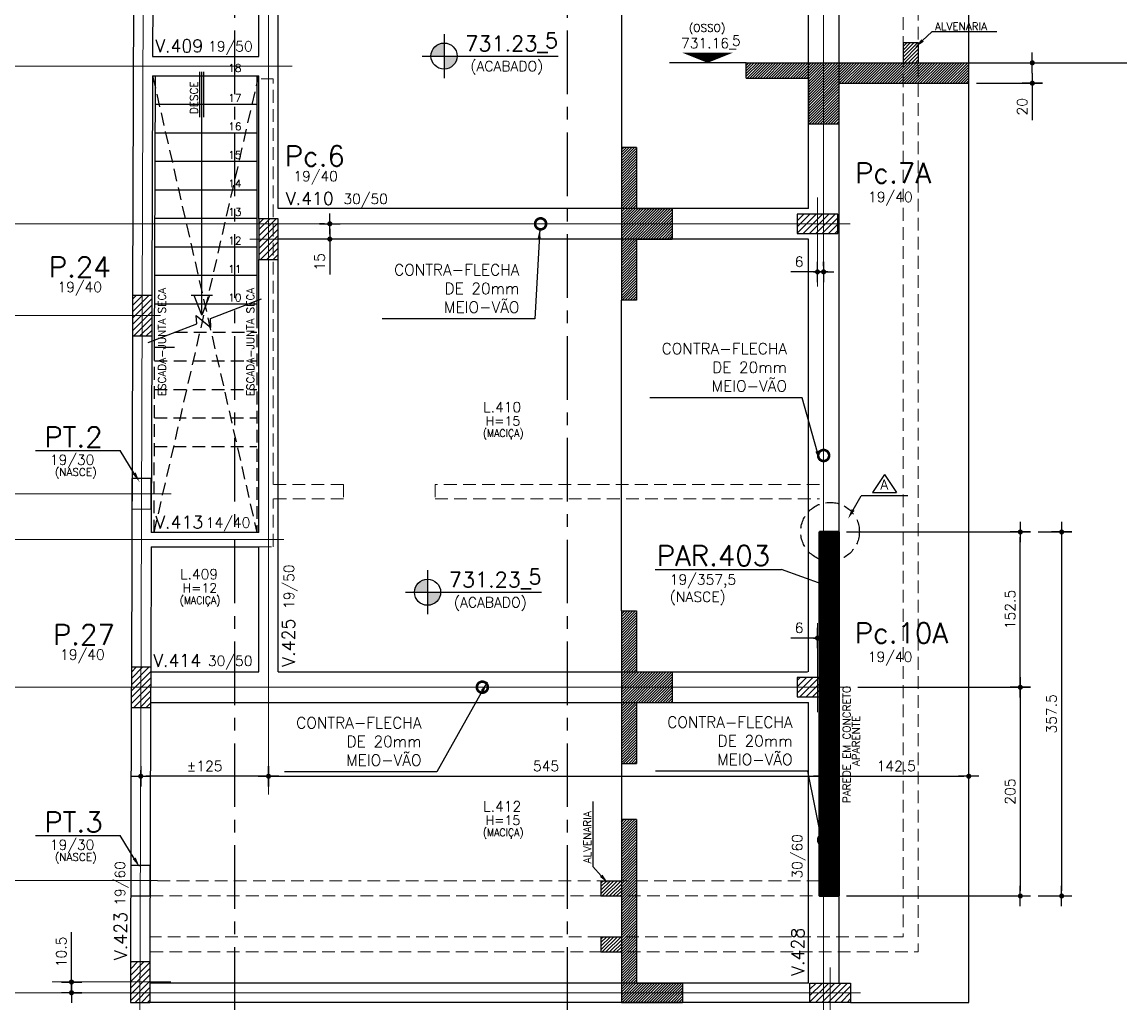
# Model space of a CAD drawing. Header units: inches. Extents: x 17515 to 34518, y -9122 to -4917.
# Drawn here: x 18108 to 19186, y -7167 to -6204 of the extents above; entities that cross this region are included whole.
import ezdxf
from ezdxf.enums import TextEntityAlignment as Align

# ---------------------------------------------------------------- set-up
doc = ezdxf.new("R2010")
doc.units = ezdxf.units.IN
doc.header["$LTSCALE"] = 50
doc.header["$MEASUREMENT"] = 0
doc.linetypes.add('CENTER', pattern=[2, 1.25, -0.25, 0.25, -0.25])
doc.linetypes.add('HIDDEN', pattern=[0.375, 0.25, -0.125])
for name, color, linetype in [('ALVENARIA', 10, 'HIDDEN'), ('CONTRA-FLECHA', 152, 'Continuous'), ('CORTE-FORMA', 1, 'Continuous'), ('COTA', 6, 'Continuous'), ('ESCADA', 8, 'Continuous'), ('FO-HACHURA_PILAR-MORRE', 252, 'Continuous'), ('FO-TEXTO-LAJES', 152, 'Continuous'), ('FO-TEXTO-VIGAS', 3, 'Continuous'), ('NIVEL', 3, 'Continuous'), ('NIVEL-ARQUITETURA', 3, 'Continuous'), ('P-M', 7, 'Continuous'), ('P-N', 5, 'Continuous'), ('PAREDE', 191, 'Continuous'), ('TEXTO', 3, 'Continuous')]:
    doc.layers.add(name, color=color, linetype=linetype)
for name, color, linetype, lineweight in [('FO-Eixos', 150, 'Continuous', 5), ('FO-Textos dos pilares', 3, 'Continuous', 20), ('FO-Vigas', 2, 'Continuous', 30), ('SEM LAJE', 8, 'Continuous', 30)]:
    doc.layers.add(name, color=color, linetype=linetype, lineweight=lineweight)
doc.styles.add('ROMANS', font='romans.shx')
doc.dimstyles.new('COTA_50', dxfattribs={"dimscale": 5, "dimtxt": 2, "dimasz": 1, "dimexe": 2, "dimexo": 1.5, "dimgap": 1, "dimtad": 1, "dimzin": 12, "dimdsep": 46, "dimtxsty": 'ROMANS', "dimblk1": 'COTA', "dimblk2": 'COTA', "dimsah": 1, "dimcen": -4, "dimdle": 1.5, "dimclrd": 6, "dimclre": 6, "dimclrt": 3, "dimadec": 0, "dimazin": 0, "dimtfac": 1, "dimtofl": 0, "dimtmove": 0, "dimatfit": 3, "dimldrblk": 'COTA', "dimfxl": 1, "dimtolj": 1, "dimtzin": 12, "dimarcsym": 0})
doc.dimstyles.new('NOTA', dxfattribs={"dimscale": 5, "dimtxt": 2, "dimasz": 2, "dimexe": 1.5, "dimexo": 2, "dimgap": 1, "dimtad": 1, "dimdec": 1, "dimzin": 12, "dimdsep": 46, "dimtxsty": 'ROMANS', "dimcen": 0.09, "dimclrd": 8, "dimclre": 8, "dimclrt": 3, "dimadec": 0, "dimazin": 0, "dimtfac": 1, "dimtdec": 1, "dimtofl": 0, "dimtmove": 0, "dimatfit": 3, "dimfxl": 1, "dimtolj": 1, "dimtzin": 12, "dimarcsym": 0})

# ---------------------------------------------------------------- blocks, each defined once
blk = doc.blocks.new('COTA')
at = {"layer": 'COTA'}
for p, q in [((2, 0), (-2, 0)), ((0, -2), (0, 2))]:
    blk.add_line(p, q, dxfattribs=at)
at = {"layer": 'COTA', "const_width": 0.5}
blk.add_lwpolyline([(-0.25, 0, 1), (0.25, 0, 1)], format="xyb", close=True, dxfattribs=at)
blk = doc.blocks.new('*D9')
at = {"layer": 'COTA', "color": 6, "lineweight": -2, "transparency": 16777216}
for p, q in [((19100.3, -6239), (19100.3, -6234)), ((19097.6, -6244), (19110.3, -6244)), ((19045.4, -6264), (19110.3, -6264)), ((19100.3, -6269), (19100.3, -6300.2))]:
    blk.add_line(p, q, dxfattribs=at)
at = {"layer": 'Defpoints', "color": 0, "transparency": 16777216}
for p in [(19090.1, -6244), (19037.9, -6264), (19100.3, -6264)]:
    blk.add_point(p, dxfattribs=at)
at = {"layer": 'COTA', "color": 6, "lineweight": -2, "transparency": 16777216, "xscale": 5, "yscale": 5, "zscale": 5}
for p, rotation in [((19100.3, -6244), 270), ((19100.3, -6264), 90)]:
    blk.add_blockref('COTA', p, dxfattribs=dict(at, rotation=rotation))
at = {"layer": 'COTA', "color": 3, "transparency": 16777216, "insert": (19090.3, -6287.1), "char_height": 10, "attachment_point": 5, "rotation": 90, "style": 'ROMANS'}
blk.add_mtext('\\A1;20', dxfattribs=at)
blk = doc.blocks.new('*D24')
at = {"layer": 'COTA', "color": 6, "lineweight": -2, "transparency": 16777216}
for p, q in [((18225, -6941.9), (18225, -6954.6)), ((18350.4, -6942.3), (18350.4, -6954.6)), ((18345.4, -6944.6), (18230, -6944.6))]:
    blk.add_line(p, q, dxfattribs=at)
at = {"layer": 'Defpoints', "color": 0, "transparency": 16777216}
for p in [(18225, -6934.4), (18350.4, -6934.8), (18225, -6944.6)]:
    blk.add_point(p, dxfattribs=at)
at = {"layer": 'COTA', "color": 6, "lineweight": -2, "transparency": 16777216, "xscale": 5, "yscale": 5, "zscale": 5, "rotation": 180}
blk.add_blockref('COTA', (18225, -6944.6), dxfattribs=at)
at = {"layer": 'COTA', "color": 6, "lineweight": -2, "transparency": 16777216, "xscale": 5, "yscale": 5, "zscale": 5}
blk.add_blockref('COTA', (18350.4, -6944.6), dxfattribs=at)
at = {"layer": 'COTA', "color": 3, "transparency": 16777216, "insert": (18287.7, -6934.6), "char_height": 10, "attachment_point": 5, "style": 'ROMANS'}
blk.add_mtext('\\A1;%%P125', dxfattribs=at)
blk = doc.blocks.new('*D25')
at = {"layer": 'COTA', "color": 6, "lineweight": -2, "transparency": 16777216}
for p, q in [((18350.4, -6936.8), (18350.4, -6954.6)), ((18895.4, -6936.8), (18895.4, -6954.6)), ((18355.4, -6944.6), (18890.4, -6944.6))]:
    blk.add_line(p, q, dxfattribs=at)
at = {"layer": 'Defpoints', "color": 0, "transparency": 16777216}
for p in [(18350.4, -6929.3), (18895.4, -6929.3), (18895.4, -6944.6)]:
    blk.add_point(p, dxfattribs=at)
at = {"layer": 'COTA', "color": 6, "lineweight": -2, "transparency": 16777216, "xscale": 5, "yscale": 5, "zscale": 5, "rotation": 180}
blk.add_blockref('COTA', (18350.4, -6944.6), dxfattribs=at)
at = {"layer": 'COTA', "color": 6, "lineweight": -2, "transparency": 16777216, "xscale": 5, "yscale": 5, "zscale": 5}
blk.add_blockref('COTA', (18895.4, -6944.6), dxfattribs=at)
at = {"layer": 'COTA', "color": 3, "transparency": 16777216, "insert": (18622.9, -6934.6), "char_height": 10, "attachment_point": 5, "style": 'ROMANS'}
blk.add_mtext('\\A1;545', dxfattribs=at)
blk = doc.blocks.new('*D33')
at = {"layer": 'COTA', "color": 6, "lineweight": -2, "transparency": 16777216}
for p, q in [((18895.4, -6946.5), (18895.4, -6934.6)), ((19037.9, -6946.5), (19037.9, -6934.6)), ((18900.4, -6944.6), (19032.9, -6944.6))]:
    blk.add_line(p, q, dxfattribs=at)
at = {"layer": 'Defpoints', "color": 0, "transparency": 16777216}
for p in [(19037.9, -6944.6), (18895.4, -6954), (19037.9, -6954)]:
    blk.add_point(p, dxfattribs=at)
at = {"layer": 'COTA', "color": 6, "lineweight": -2, "transparency": 16777216, "xscale": 5, "yscale": 5, "zscale": 5, "rotation": 180}
blk.add_blockref('COTA', (18895.4, -6944.6), dxfattribs=at)
at = {"layer": 'COTA', "color": 6, "lineweight": -2, "transparency": 16777216, "xscale": 5, "yscale": 5, "zscale": 5}
blk.add_blockref('COTA', (19037.9, -6944.6), dxfattribs=at)
at = {"layer": 'COTA', "color": 3, "transparency": 16777216, "insert": (18966.7, -6934.6), "char_height": 10, "attachment_point": 5, "style": 'ROMANS'}
blk.add_mtext('\\A1;142.5', dxfattribs=at)
blk = doc.blocks.new('*D136')
at = {"layer": 'COTA', "color": 6, "lineweight": -2, "transparency": 16777216}
for p, q in [((18889.4, -6443.6), (18889.4, -6439.3)), ((18895.4, -6443.6), (18895.4, -6439.3)), ((18884.4, -6449.3), (18863.2, -6449.3)), ((18900.4, -6449.3), (18905.4, -6449.3))]:
    blk.add_line(p, q, dxfattribs=at)
at = {"layer": 'Defpoints', "color": 0, "transparency": 16777216}
for p in [(18889.4, -6449.3), (18889.4, -6451.1), (18895.4, -6451.1)]:
    blk.add_point(p, dxfattribs=at)
at = {"layer": 'COTA', "color": 6, "lineweight": -2, "transparency": 16777216, "xscale": 5, "yscale": 5, "zscale": 5}
blk.add_blockref('COTA', (18889.4, -6449.3), dxfattribs=at)
at = {"layer": 'COTA', "color": 6, "lineweight": -2, "transparency": 16777216, "xscale": 5, "yscale": 5, "zscale": 5, "rotation": 180}
blk.add_blockref('COTA', (18895.4, -6449.3), dxfattribs=at)
at = {"layer": 'COTA', "color": 3, "transparency": 16777216, "insert": (18871.3, -6439.3), "char_height": 10, "attachment_point": 5, "style": 'ROMANS'}
blk.add_mtext('\\A1;6', dxfattribs=at)
blk = doc.blocks.new('*D137')
at = {"layer": 'COTA', "color": 6, "lineweight": -2, "transparency": 16777216}
for p, q in [((18410.6, -6397.1), (18410.6, -6392.1)), ((18405.5, -6402.1), (18400.6, -6402.1)), ((18405.5, -6417.1), (18400.6, -6417.1)), ((18410.6, -6422.1), (18410.6, -6451.9))]:
    blk.add_line(p, q, dxfattribs=at)
at = {"layer": 'Defpoints', "color": 0, "transparency": 16777216}
for p in [(18413, -6402.1), (18410.6, -6417.1), (18413, -6417.1)]:
    blk.add_point(p, dxfattribs=at)
at = {"layer": 'COTA', "color": 6, "lineweight": -2, "transparency": 16777216, "xscale": 5, "yscale": 5, "zscale": 5}
for p, rotation in [((18410.6, -6402.1), 270), ((18410.6, -6417.1), 90)]:
    blk.add_blockref('COTA', p, dxfattribs=dict(at, rotation=rotation))
at = {"layer": 'COTA', "color": 3, "transparency": 16777216, "insert": (18400.6, -6439.5), "char_height": 10, "attachment_point": 5, "rotation": 90, "style": 'ROMANS'}
blk.add_mtext('\\A1;15', dxfattribs=at)
blk = doc.blocks.new('*D138')
at = {"layer": 'COTA', "color": 6, "lineweight": -2, "transparency": 16777216}
for p, q in [((18889.4, -6802.6), (18889.4, -6798.9)), ((18895.4, -6802.6), (18895.4, -6798.9)), ((18884.4, -6808.9), (18863.2, -6808.9)), ((18900.4, -6808.9), (18905.4, -6808.9))]:
    blk.add_line(p, q, dxfattribs=at)
at = {"layer": 'Defpoints', "color": 0, "transparency": 16777216}
for p in [(18889.4, -6808.9), (18889.4, -6810.1), (18895.4, -6810.1)]:
    blk.add_point(p, dxfattribs=at)
at = {"layer": 'COTA', "color": 6, "lineweight": -2, "transparency": 16777216, "xscale": 5, "yscale": 5, "zscale": 5}
blk.add_blockref('COTA', (18889.4, -6808.9), dxfattribs=at)
at = {"layer": 'COTA', "color": 6, "lineweight": -2, "transparency": 16777216, "xscale": 5, "yscale": 5, "zscale": 5, "rotation": 180}
blk.add_blockref('COTA', (18895.4, -6808.9), dxfattribs=at)
at = {"layer": 'COTA', "color": 3, "transparency": 16777216, "insert": (18871.3, -6798.9), "char_height": 10, "attachment_point": 5, "style": 'ROMANS'}
blk.add_mtext('\\A1;6', dxfattribs=at)
blk = doc.blocks.new('*D139')
at = {"layer": 'COTA', "color": 6, "lineweight": -2, "transparency": 16777216}
for p, q in [((18157, -7141.7), (18157, -7097.6)), ((18158.9, -7146.7), (18167, -7146.7)), ((18158.9, -7157.2), (18167, -7157.2)), ((18157, -7162.2), (18157, -7167.2))]:
    blk.add_line(p, q, dxfattribs=at)
at = {"layer": 'Defpoints', "color": 0, "transparency": 16777216}
for p in [(18151.4, -7146.7), (18157, -7146.7), (18151.4, -7157.2)]:
    blk.add_point(p, dxfattribs=at)
at = {"layer": 'COTA', "color": 6, "lineweight": -2, "transparency": 16777216, "xscale": 5, "yscale": 5, "zscale": 5}
for p, rotation in [((18157, -7146.7), 270), ((18157, -7157.2), 90)]:
    blk.add_blockref('COTA', p, dxfattribs=dict(at, rotation=rotation))
at = {"layer": 'COTA', "color": 3, "transparency": 16777216, "insert": (18147, -7117.1), "char_height": 10, "attachment_point": 5, "rotation": 90, "style": 'ROMANS'}
blk.add_mtext('\\A1;10.5', dxfattribs=at)
blk = doc.blocks.new('*D274')
at = {"layer": 'COTA', "color": 6, "lineweight": -2, "transparency": 16777216}
for p, q in [((18917.9, -6704.7), (19098.5, -6704.7)), ((19088.5, -6852.2), (19088.5, -6709.7)), ((18928.9, -6857.2), (19098.5, -6857.2))]:
    blk.add_line(p, q, dxfattribs=at)
at = {"layer": 'Defpoints', "color": 0, "transparency": 16777216}
for p in [(18910.4, -6704.7), (19088.5, -6704.7), (18921.4, -6857.2)]:
    blk.add_point(p, dxfattribs=at)
at = {"layer": 'COTA', "color": 6, "lineweight": -2, "transparency": 16777216, "xscale": 5, "yscale": 5, "zscale": 5}
for p, rotation in [((19088.5, -6704.7), 90), ((19088.5, -6857.2), 270)]:
    blk.add_blockref('COTA', p, dxfattribs=dict(at, rotation=rotation))
at = {"layer": 'COTA', "color": 3, "transparency": 16777216, "insert": (19078.5, -6780.9), "char_height": 10, "attachment_point": 5, "rotation": 90, "style": 'ROMANS'}
blk.add_mtext('\\A1;152.5', dxfattribs=at)
blk = doc.blocks.new('*D275')
at = {"layer": 'COTA', "color": 6, "lineweight": -2, "transparency": 16777216}
for p, q in [((18928.9, -6857.2), (19098.5, -6857.2)), ((19088.5, -6862.2), (19088.5, -7057.2)), ((18917.9, -7062.2), (19098.5, -7062.2))]:
    blk.add_line(p, q, dxfattribs=at)
at = {"layer": 'Defpoints', "color": 0, "transparency": 16777216}
for p in [(18921.4, -6857.2), (18910.4, -7062.2), (19088.5, -7062.2)]:
    blk.add_point(p, dxfattribs=at)
at = {"layer": 'COTA', "color": 6, "lineweight": -2, "transparency": 16777216, "xscale": 5, "yscale": 5, "zscale": 5}
for p, rotation in [((19088.5, -6857.2), 90), ((19088.5, -7062.2), 270)]:
    blk.add_blockref('COTA', p, dxfattribs=dict(at, rotation=rotation))
at = {"layer": 'COTA', "color": 3, "transparency": 16777216, "insert": (19078.5, -6959.7), "char_height": 10, "attachment_point": 5, "rotation": 90, "style": 'ROMANS'}
blk.add_mtext('\\A1;205', dxfattribs=at)
blk = doc.blocks.new('*D276')
at = {"layer": 'COTA', "color": 6, "lineweight": -2, "transparency": 16777216}
for p, q in [((19106, -6704.7), (19139.1, -6704.7)), ((19129.1, -6709.7), (19129.1, -7057.2)), ((19106, -7062.2), (19139.1, -7062.2))]:
    blk.add_line(p, q, dxfattribs=at)
at = {"layer": 'Defpoints', "color": 0, "transparency": 16777216}
for p in [(19098.5, -6704.7), (19098.5, -7062.2), (19129.1, -7062.2)]:
    blk.add_point(p, dxfattribs=at)
at = {"layer": 'COTA', "color": 6, "lineweight": -2, "transparency": 16777216, "xscale": 5, "yscale": 5, "zscale": 5}
for p, rotation in [((19129.1, -6704.7), 90), ((19129.1, -7062.2), 270)]:
    blk.add_blockref('COTA', p, dxfattribs=dict(at, rotation=rotation))
at = {"layer": 'COTA', "color": 3, "transparency": 16777216, "insert": (19119.1, -6883.4), "char_height": 10, "attachment_point": 5, "rotation": 90, "style": 'ROMANS'}
blk.add_mtext('\\A1;357.5', dxfattribs=at)

msp = doc.modelspace()

# ---------------------------------------------------------------- hatches: boundary and pattern name
at = {"layer": 'CORTE-FORMA'}
h = msp.add_hatch(dxfattribs=at)
h.set_pattern_fill('ANSI31', color=8, scale=20)
h.paths.add_polyline_path([(18973.365, -6244.001), (18988.365, -6244.001), (18988.365, -6224.001), (18973.365, -6224.001)])
h = msp.add_hatch(dxfattribs=at)
h.set_pattern_fill('ANSI31', color=70, scale=15)
h.paths.add_polyline_path([(18819.433, -6259.001), (18880.433, -6259.001), (18880.433, -6304.001), (18910.433, -6304.001), (18910.433, -6264.001), (19037.933, -6264.001), (19037.933, -6244.001), (18819.433, -6244.001)])
h = msp.add_hatch(dxfattribs=at)
h.set_pattern_fill('ANSI31', color=70, scale=15)
h.paths.add_polyline_path([(18711.8, -6417.134), (18746.8, -6417.134), (18746.8, -6387.134), (18711.8, -6387.134), (18711.8, -6327.134), (18696.8, -6327.134), (18696.8, -6477.134), (18711.8, -6477.134)])
h = msp.add_hatch(dxfattribs=at)
h.set_pattern_fill('ANSI31', color=70, scale=15)
h.paths.add_polyline_path([(18711.8, -6872.15), (18746.8, -6872.15), (18746.8, -6842.15), (18711.8, -6842.15), (18711.8, -6782.15), (18696.8, -6782.15), (18696.8, -6932.15), (18711.8, -6932.15)])
h = msp.add_hatch(dxfattribs=at)
h.set_pattern_fill('ANSI31', color=70, scale=15)
h.paths.add_polyline_path([(18696.8, -7166.685), (18756.8, -7166.685), (18756.8, -7147.685), (18711.8, -7147.685), (18711.8, -6987.185), (18696.8, -6987.185)])
h = msp.add_hatch(dxfattribs=at)
h.set_pattern_fill('ANSI31', color=8, scale=20)
h.set_pattern_definition([(45, (0, 55), (-1.76776695, 1.76776695), [])])
h.paths.add_polyline_path([(18696.8, -7047.185), (18676.8, -7047.185), (18676.8, -7062.185), (18696.8, -7062.185)])
h = msp.add_hatch(dxfattribs=at)
h.set_pattern_fill('ANSI31', color=8, scale=20)
h.paths.add_polyline_path([(18676.8, -7102.185), (18676.8, -7117.185), (18696.8, -7117.185), (18696.8, -7102.185)])
at = {"layer": 'FO-HACHURA_PILAR-MORRE'}
h = msp.add_hatch(dxfattribs=at)
h.set_pattern_fill('ANSI31', color=256, scale=35)
h.paths.add_polyline_path([(18869.433, -6392.634), (18869.433, -6402.134), (18869.433, -6411.634), (18889.433, -6411.634), (18909.433, -6411.634), (18909.433, -6402.134), (18909.433, -6392.634), (18889.433, -6392.634)])
h = msp.add_hatch(dxfattribs=at)
h.set_pattern_fill('ANSI31', color=256, scale=35)
h.paths.add_polyline_path([(18340.899, -6437.15), (18350.399, -6437.15), (18359.899, -6437.15), (18359.899, -6417.15), (18359.899, -6397.15), (18350.399, -6397.15), (18340.899, -6397.15), (18340.899, -6417.15)])
h = msp.add_hatch(dxfattribs=at)
h.set_pattern_fill('ANSI31', color=256, scale=35)
h.paths.add_polyline_path([(18235.896, -6472.15), (18235.775, -6512.15), (18216.775, -6512.15), (18216.896, -6472.15)])
h = msp.add_hatch(dxfattribs=at)
h.set_pattern_fill('ANSI31', color=256, scale=35)
h.paths.add_polyline_path([(18234.79, -6837.15), (18234.669, -6877.15), (18215.669, -6877.15), (18215.79, -6837.15)])
h = msp.add_hatch(dxfattribs=at)
h.set_pattern_fill('ANSI31', color=256, scale=35)
h.paths.add_polyline_path([(18869.433, -6847.65), (18869.433, -6857.15), (18869.433, -6866.65), (18889.433, -6866.65), (18909.433, -6866.65), (18909.433, -6857.15), (18909.433, -6847.65), (18889.433, -6847.65)])
h = msp.add_hatch(dxfattribs=at)
h.set_pattern_fill('ANSI31', color=256, scale=35)
h.paths.add_polyline_path([(18233.912, -7126.65), (18233.791, -7166.65), (18214.791, -7166.65), (18214.912, -7126.65)])
h = msp.add_hatch(dxfattribs=at)
h.set_pattern_fill('ANSI31', color=256, scale=35)
h.paths.add_polyline_path([(18881.933, -7166.685), (18881.933, -7147.685), (18921.933, -7147.685), (18921.933, -7166.685)])
at = {"layer": 'NIVEL-ARQUITETURA'}
h = msp.add_hatch(color=1, dxfattribs=at)
h.paths.add_polyline_path([(18534.594, -6242.274), (18535.57, -6237.366), (18522.745, -6237.366), (18522.745, -6246.295), (18528.065, -6248.94), (18531.814, -6246.435)])
h.paths.add_polyline_path([(18522.745, -6246.295), (18522.745, -6250.191), (18527.653, -6249.215), (18528.065, -6248.94)])
h.paths.add_polyline_path([(18522.745, -6224.541), (18517.837, -6225.518), (18513.677, -6228.298), (18510.897, -6232.459), (18509.92, -6237.366), (18522.745, -6237.366)])
h = msp.add_hatch(color=1, dxfattribs=at)
h.paths.add_polyline_path([(18518.408, -6768.828), (18519.384, -6763.92), (18506.559, -6763.92), (18506.559, -6772.849), (18511.879, -6775.493), (18515.628, -6772.988)])
h.paths.add_polyline_path([(18506.559, -6772.849), (18506.559, -6776.745), (18511.467, -6775.768), (18511.879, -6775.493)])
h.paths.add_polyline_path([(18506.559, -6751.095), (18501.651, -6752.071), (18497.491, -6754.851), (18494.71, -6759.012), (18493.734, -6763.92), (18506.559, -6763.92)])
at = {"layer": 'PAREDE', "linetype": 'Continuous', "lineweight": 50}
h = msp.add_hatch(dxfattribs=at)
h.set_pattern_fill('ANSI31', color=256, scale=15)
h.set_pattern_definition([(45, (-316.14, 0), (-1.32582521, 1.32582521), [])])
h.paths.add_polyline_path([(18910.433, -6704.65), (18891.433, -6704.65), (18891.433, -7062.15), (18910.433, -7062.15)])

# ---------------------------------------------------------------- linework, layer by layer
at = {"layer": 'ALVENARIA', "lineweight": 5}
for p, q in [((18354.932, -6259.651), (18343.297, -6259.651)), ((18354.933, -6658.15), (18354.932, -6259.651)), ((18423.933, -6658.15), (18355.433, -6658.15)), ((18423.933, -6658.15), (18423.933, -6672.15)), ((18891.433, -6658.15), (18513.933, -6658.15)), ((18513.933, -6658.15), (18513.933, -6672.15)), ((18354.933, -6719.15), (18354.933, -6672.15)), ((18355.433, -6672.15), (18423.933, -6672.15)), ((18513.933, -6672.15), (18891.433, -6672.15)), ((18340.899, -6719.15), (18354.933, -6719.15))]:
    msp.add_line(p, q, dxfattribs=at)
at = {"layer": 'ALVENARIA', "lineweight": 5, "flags": 128}
for points in [[(18234.349, -7117.185), (18988.365, -7117.185), (18988.365, -5437.186)], [(18238.988, -5452.186), (18973.365, -5452.186), (18973.365, -7102.185), (18234.393, -7102.185)], [(18891.433, -7047.185), (18234.556, -7047.185)], [(18234.512, -7062.185), (18890.433, -7062.185)]]:
    msp.add_lwpolyline(points, dxfattribs=at)
at = {"layer": 'CONTRA-FLECHA', "linetype": 'Continuous', "const_width": 2.56}
for points in [[(18613.722, -6405.953, 1), (18621.359, -6398.316, 1)], [(18891.614, -6633.461, 1), (18899.251, -6625.824, 1)], [(18556.513, -6860.969, 1), (18564.149, -6853.332, 1)], [(18891.614, -7010.969, 1), (18899.251, -7003.332, 1)]]:
    msp.add_lwpolyline(points, format="xyb", close=True, dxfattribs=at)
at = {"layer": 'CORTE-FORMA', "color": 8}
for p, q in [((18696.8, -6016.65), (18696.8, -6327.134)), ((18973.365, -6224.001), (18988.365, -6224.001)), ((18973.365, -6224.001), (18973.365, -6244.001)), ((18988.365, -6224.001), (18988.365, -6244.001)), ((18819.433, -6244.001), (18743.99, -6244.001)), ((19037.933, -6244.001), (20358.933, -6244.001)), ((18696.8, -6782.15), (18696.8, -6477.134)), ((18696.8, -6932.15), (18696.8, -6987.185)), ((18676.8, -7047.185), (18676.8, -7062.185)), ((18676.8, -7047.185), (18696.8, -7047.185)), ((18676.8, -7062.185), (18696.8, -7062.185)), ((18676.8, -7102.185), (18676.8, -7117.185)), ((18676.8, -7102.185), (18696.8, -7102.185)), ((18676.8, -7117.185), (18696.8, -7117.185))]:
    msp.add_line(p, q, dxfattribs=at)
at = {"layer": 'CORTE-FORMA'}
for p, q in [((18819.433, -6244.001), (19037.933, -6244.001)), ((19037.933, -6264.001), (19037.933, -6244.001)), ((18819.433, -6259.001), (18880.433, -6259.001)), ((18880.433, -6259.001), (18880.433, -6304.001)), ((18910.433, -6264.001), (18910.433, -6304.001)), ((18910.433, -6264.001), (19037.933, -6264.001)), ((18880.433, -6304.001), (18910.433, -6304.001)), ((18696.8, -6327.134), (18696.8, -6477.134)), ((18711.8, -6327.134), (18711.8, -6387.134)), ((18711.8, -6387.134), (18746.8, -6387.134)), ((18746.8, -6387.134), (18746.8, -6417.134)), ((18711.8, -6417.134), (18711.8, -6477.134)), ((18711.8, -6417.134), (18746.8, -6417.134)), ((18696.8, -6782.15), (18696.8, -6932.15)), ((18711.8, -6782.15), (18711.8, -6842.15)), ((18711.8, -6842.15), (18746.8, -6842.15)), ((18746.8, -6842.15), (18746.8, -6872.15)), ((18711.8, -6872.15), (18711.8, -6932.15)), ((18711.8, -6872.15), (18746.8, -6872.15)), ((18696.8, -6987.185), (18696.8, -7166.685)), ((18711.8, -6987.185), (18711.8, -7147.685)), ((18711.8, -7147.685), (18756.8, -7147.685)), ((18756.8, -7147.685), (18756.8, -7166.685)), ((18696.8, -7166.685), (18756.8, -7166.685))]:
    msp.add_line(p, q, dxfattribs=at)
at = {"layer": 'CORTE-FORMA', "color": 70}
for p, q in [((18819.433, -6259.001), (18819.433, -6244.001)), ((18711.8, -6327.134), (18696.8, -6327.134)), ((18711.8, -6477.134), (18696.8, -6477.134)), ((18696.8, -6782.15), (18711.8, -6782.15)), ((18696.8, -6932.15), (18711.8, -6932.15))]:
    msp.add_line(p, q, dxfattribs=at)
at = {"layer": 'CORTE-FORMA', "color": 70, "flags": 128}
msp.add_lwpolyline([(18711.8, -6987.185), (18696.8, -6987.185)], dxfattribs=at)
at = {"layer": 'COTA', "color": 8}
for p, q in [((18992.599, -6222.047), (19001.774, -6213.645)), ((19065.516, -6213.645), (19001.774, -6213.645)), ((18121.714, -6624.676), (18204.811, -6624.676)), ((18218.61, -6647.178), (18204.811, -6624.676)), ((18668.663, -6969.43), (18668.663, -7033.171)), ((18121.714, -7002.765), (18204.811, -7002.765)), ((18218.61, -7025.266), (18204.811, -7002.765)), ((18677.065, -7042.346), (18668.663, -7033.171))]:
    msp.add_line(p, q, dxfattribs=at)
for points in [[(18993.725, -6223.276), (18985.225, -6228.801), (18991.474, -6220.818)], [(18220.03, -6646.307), (18223.837, -6655.703), (18217.189, -6648.049)], [(18220.03, -7024.395), (18223.837, -7033.791), (18217.189, -7026.138)], [(18678.294, -7041.22), (18683.818, -7049.721), (18675.835, -7043.472)]]:
    msp.add_solid(points, dxfattribs=at)
at = {"layer": 'ESCADA'}
for p, q in [((18238.617, -6530.774), (18239.428, -6256.65)), ((18338.899, -6256.65), (18338.899, -6491.93)), ((18239.302, -6284.65), (18338.899, -6284.65)), ((18239.219, -6312.65), (18338.899, -6312.65)), ((18239.136, -6340.65), (18338.899, -6340.65)), ((18239.053, -6368.65), (18338.899, -6368.65)), ((18238.971, -6396.65), (18338.899, -6396.65)), ((18238.888, -6424.65), (18338.899, -6424.65)), ((18238.805, -6452.65), (18338.899, -6452.65)), ((18293.55, -6494.962), (18343.504, -6475.612)), ((18238.722, -6480.65), (18338.899, -6480.65)), ((18232.356, -6518.665), (18280.062, -6500.186)), ((18280.062, -6500.186), (18279.427, -6492.056)), ((18279.427, -6492.056), (18293.923, -6503.924)), ((18293.923, -6503.924), (18293.55, -6494.962)), ((18238.639, -6523.185), (18258.21, -6523.185))]:
    msp.add_line(p, q, dxfattribs=at)
at = {"layer": 'ESCADA', "linetype": 'HIDDEN'}
for p, q in [((18338.899, -6491.93), (18338.899, -6705.15)), ((18258.21, -6508.65), (18338.899, -6508.65)), ((18238.101, -6705.15), (18238.617, -6530.774)), ((18238.557, -6536.65), (18338.899, -6536.65)), ((18238.474, -6564.65), (18338.899, -6564.65)), ((18238.391, -6592.65), (18338.899, -6592.65)), ((18238.308, -6620.65), (18338.899, -6620.65))]:
    msp.add_line(p, q, dxfattribs=at)
at = {"layer": 'FO-Eixos'}
for p, q in [((18895.433, -7269.023), (18895.433, -5219.101)), ((18229.698, -5382.987), (18223.974, -7271.173)), ((18350.399, -6962.669), (18350.399, -6097)), ((18061.565, -6247.15), (18373.546, -6247.15)), ((18889.433, -6376.317), (18889.433, -6463.543)), ((18921.449, -6402.134), (18061.565, -6402.134)), ((18332.086, -6417.15), (18423.669, -6417.15)), ((18061.565, -6492.15), (18244.518, -6492.15)), ((18254.825, -6667.179), (18061.565, -6667.179)), ((18365.356, -6712.15), (18061.565, -6712.15)), ((18889.433, -6794.348), (18889.433, -6881.573)), ((18061.565, -6857.15), (18921.449, -6857.15)), ((18061.565, -7047.094), (18241.489, -7047.094)), ((18901.933, -7132.404), (18901.933, -7217.377)), ((18137.891, -7146.65), (18254.585, -7146.65)), ((18061.565, -7157.15), (18931.576, -7157.15))]:
    msp.add_line(p, q, dxfattribs=at)
at = {"layer": 'FO-Vigas'}
for p, q in [((19037.933, -7166.685), (19037.933, -5394.852)), ((18910.433, -5542.15), (18910.433, -7147.685)), ((18880.433, -6387.134), (18880.433, -5956.65)), ((18217.913, -6136.65), (18216.896, -6472.15)), ((18236.913, -6136.65), (18236.607, -6237.65)), ((18340.899, -6237.65), (18340.899, -6136.65)), ((18359.899, -6387.134), (18359.899, -6136.65)), ((18236.607, -6237.65), (18340.899, -6237.65)), ((18236.55, -6256.65), (18235.896, -6472.15)), ((18236.55, -6256.65), (18340.899, -6256.65)), ((18340.899, -6397.15), (18340.899, -6256.65)), ((18880.433, -6387.134), (18359.899, -6387.134)), ((18880.433, -6417.134), (18359.899, -6417.134)), ((18880.433, -6842.15), (18880.433, -6417.134)), ((18340.899, -6705.15), (18340.899, -6437.15)), ((18359.899, -6842.15), (18359.899, -6437.15)), ((18216.775, -6512.15), (18215.79, -6837.15)), ((18235.775, -6512.15), (18235.19, -6705.15)), ((18340.899, -6705.15), (18235.19, -6705.15)), ((18235.148, -6719.15), (18234.79, -6837.15)), ((18235.148, -6719.15), (18340.899, -6719.15)), ((18340.899, -6842.15), (18340.899, -6719.15)), ((18234.775, -6842.15), (18340.899, -6842.15)), ((18359.899, -6842.15), (18879.433, -6842.15)), ((18215.669, -6877.15), (18214.912, -7126.65)), ((18234.669, -6877.15), (18233.912, -7126.65)), ((18234.684, -6872.15), (18880.433, -6872.15)), ((18880.433, -7147.685), (18880.433, -6872.15)), ((18880.433, -7147.685), (18233.849, -7147.685)), ((18881.933, -7166.685), (18233.791, -7166.685)), ((18921.933, -7166.685), (19037.933, -7166.685))]:
    msp.add_line(p, q, dxfattribs=at)
at = {"layer": 'NIVEL', "color": 1}
msp.add_lwpolyline([(18781.51, -6244.001, 0, 50, 0), (18781.51, -6234.001, 50, 50, 0)], format="xyseb", dxfattribs=at)
at = {"layer": 'NIVEL-ARQUITETURA', "color": 1}
for p, q in [((18522.745, -6215.824), (18522.745, -6258.909)), ((18501.203, -6237.366), (18634.618, -6237.366)), ((18506.559, -6742.377), (18506.559, -6785.462)), ((18485.017, -6763.92), (18618.432, -6763.92))]:
    msp.add_line(p, q, dxfattribs=at)
for centre in [(18522.745, -6237.366), (18506.559, -6763.92)]:
    msp.add_circle(centre, 12.825, dxfattribs=at)
at = {"layer": 'P-M'}
for p, q in [((18216.896, -6472.15), (18216.775, -6512.15)), ((18216.896, -6472.15), (18235.896, -6472.15)), ((18235.896, -6472.15), (18235.775, -6512.15)), ((18216.775, -6512.15), (18235.775, -6512.15)), ((18215.79, -6837.15), (18215.669, -6877.15)), ((18215.79, -6837.15), (18234.79, -6837.15)), ((18234.79, -6837.15), (18234.669, -6877.15)), ((18215.669, -6877.15), (18234.669, -6877.15)), ((18214.912, -7126.65), (18214.791, -7166.65)), ((18214.912, -7126.65), (18233.912, -7126.65)), ((18233.912, -7126.65), (18233.791, -7166.65)), ((18214.791, -7166.65), (18233.791, -7166.65))]:
    msp.add_line(p, q, dxfattribs=at)
for points in [[(18869.433, -6392.634), (18869.433, -6402.134), (18869.433, -6411.634), (18889.433, -6411.634), (18909.433, -6411.634), (18909.433, -6402.134), (18909.433, -6392.634), (18889.433, -6392.634), (18869.433, -6392.634)], [(18340.899, -6437.15), (18350.399, -6437.15), (18359.899, -6437.15), (18359.899, -6417.15), (18359.899, -6397.15), (18350.399, -6397.15), (18340.899, -6397.15), (18340.899, -6417.15), (18340.899, -6437.15)], [(18869.433, -6847.65), (18869.433, -6857.15), (18869.433, -6866.65), (18889.433, -6866.65), (18909.433, -6866.65), (18909.433, -6857.15), (18909.433, -6847.65), (18889.433, -6847.65), (18869.433, -6847.65)], [(18881.933, -7166.685), (18881.933, -7147.685), (18921.933, -7147.685), (18921.933, -7166.685)]]:
    msp.add_lwpolyline(points, close=True, dxfattribs=at)
at = {"layer": 'P-N'}
for points in [[(18235.203, -6682.179), (18235.292, -6652.179), (18216.292, -6652.122), (18216.203, -6682.122)], [(18234.079, -7062.15), (18234.168, -7032.151), (18215.168, -7032.094), (18215.079, -7062.094)]]:
    msp.add_lwpolyline(points, close=True, dxfattribs=at)
at = {"layer": 'PAREDE', "linetype": 'Continuous', "lineweight": 50, "flags": 128}
msp.add_lwpolyline([(18910.433, -7062.15), (18910.433, -6704.65), (18891.433, -6704.65), (18891.433, -7062.15)], close=True, dxfattribs=at)
at = {"layer": 'SEM LAJE', "linetype": 'HIDDEN'}
for p, q in [((18236.506, -6256.65), (18338.899, -6705.15)), ((18238.101, -6705.15), (18340.899, -6256.65))]:
    msp.add_line(p, q, dxfattribs=at)
at = {"layer": 'TEXTO', "color": 8, "linetype": 'CENTER'}
for p, q in [((18317.302, -8174.793), (18317.302, -5324.525)), ((18643.802, -8174.793), (18643.802, -5324.525))]:
    msp.add_line(p, q, dxfattribs=at)
at = {"layer": 'TEXTO', "color": 8}
for p, q in [((18283.066, -6297.371), (18283.066, -6252.978)), ((18285.066, -6491.913), (18285.066, -6252.978)), ((18287.066, -6297.371), (18287.066, -6252.978)), ((18295.566, -6472.399), (18274.566, -6472.399)), ((18285.066, -6491.913), (18277.566, -6472.399)), ((18292.566, -6472.399), (18285.066, -6491.913)), ((18924.334, -6683.061), (18932.344, -6669.168)), ((18978.172, -6669.168), (18932.344, -6669.168)), ((18729.899, -6741.456), (18854.023, -6741.456)), ((18893.969, -6755.854), (18854.023, -6741.456))]:
    msp.add_line(p, q, dxfattribs=at)
at = {"layer": 'TEXTO', "color": 210, "linetype": 'Continuous'}
for p, q in [((18955.278, -6648.438), (18943.48, -6665.992)), ((18955.278, -6648.438), (18967.075, -6665.992)), ((18943.48, -6665.992), (18967.075, -6665.992))]:
    msp.add_line(p, q, dxfattribs=at)
at = {"layer": 'TEXTO', "color": 210, "linetype": 'HIDDEN'}
msp.add_circle((18901.696, -6704.425), 28.791, dxfattribs=at)
at = {"layer": 'TEXTO', "color": 8}
for points in [[(18925.778, -6683.894), (18922.89, -6682.229), (18919.339, -6691.724)], [(18893.404, -6757.422), (18894.535, -6754.286), (18903.377, -6759.244)]]:
    msp.add_solid(points, dxfattribs=at)

# ---------------------------------------------------------------- texts
at = {"layer": 'CONTRA-FLECHA', "char_height": 11, "attachment_point": 6, "style": 'ROMANS'}
for insert in [(18596.735, -6465.642), (18859.442, -6542.983), (18500.631, -6910.47), (18864.932, -6909.88)]:
    msp.add_mtext('{\\Fromans.shx;CONTRA-FLECHA\\PDE 20mm\\PMEIO-VÃO}', dxfattribs=dict(at, insert=insert))
at = {"layer": 'FO-TEXTO-LAJES', "style": 'ROMANS'}
for s, p in [('L.410', (18561.217, -6587.103)), ('L.409', (18263.589, -6751.192)), ('L.412', (18561.217, -6979.219))]:
    msp.add_text(s, height=10, dxfattribs=at).set_placement(p)
at = {"layer": 'FO-TEXTO-LAJES', "color": 3, "style": 'ROMANS'}
for s, p in [('H=15', (18563.644, -6600.184)), ('H=12', (18266.016, -6764.273)), ('H=15', (18563.644, -6992.3))]:
    msp.add_text(s, height=9, dxfattribs=at).set_placement(p)
at = {"layer": 'FO-TEXTO-LAJES', "color": 4, "style": 'ROMANS', "width": 0.9}
for p in [(18560.899, -6611.402), (18263.271, -6775.491), (18560.899, -7003.518)]:
    msp.add_text('(MACIÇA)', height=7.5, dxfattribs=at).set_placement(p)
at = {"layer": 'FO-TEXTO-VIGAS', "color": 1, "style": 'ROMANS'}
for s, p in [('V.409', (18239.129, -6233.677)), ('V.410', (18367.339, -6383.457)), ('V.413', (18239.177, -6701.312)), ('V.414', (18237.117, -6837.13))]:
    msp.add_text(s, height=12.5, dxfattribs=at).set_placement(p)
at = {"layer": 'FO-TEXTO-VIGAS', "style": 'ROMANS'}
for s, p in [('19/50', (18291.15, -6232.856)), ('30/50', (18423.947, -6382.637)), ('14/40', (18288.88, -6700.491)), ('30/50', (18290.941, -6836.309))]:
    msp.add_text(s, height=10, dxfattribs=at).set_placement(p)
for s, height, p in [('19/50', 10, (18375.441, -6780.371)), ('PAREDE EM CONCRETO', 7.5, (18921.809, -6970.951)), ('APARENTE', 7.5, (18930.965, -6934.694)), ('30/60', 10, (18874.393, -7045.14)), ('19/60', 10, (18209.628, -7071.743))]:
    msp.add_text(s, height=height, rotation=90, dxfattribs=at).set_placement(p)
at = {"layer": 'FO-TEXTO-VIGAS', "color": 1, "style": 'ROMANS'}
for s, p in [('V.425', (18376.262, -6836.978)), ('V.423', (18211.46, -7124.98)), ('V.428', (18876.225, -7140.566))]:
    msp.add_text(s, height=12.5, rotation=90, dxfattribs=at).set_placement(p)
at = {"layer": 'FO-Textos dos pilares', "color": 1, "style": 'ROMANS'}
for s, p in [('Pc.6', (18366.236, -6345.618)), ('Pc.7A', (18926.165, -6362.245)), ('P.24', (18134.656, -6454.485)), ('PT.2', (18130.174, -6621.52)), ('P.27', (18138.73, -6815.45)), ('Pc.10A', (18925.885, -6813.93)), ('PT.3', (18130.174, -6999.608))]:
    msp.add_text(s, height=20, dxfattribs=at).set_placement(p)
at = {"layer": 'FO-Textos dos pilares', "color": 3, "style": 'ROMANS'}
for s, p in [('19/40', (18374.82, -6360.31)), ('19/40', (18939.103, -6380.717)), ('19/40', (18143.24, -6469.177)), ('19/30', (18135.738, -6638.818)), ('19/357,5', (18744.377, -6756.465)), ('19/40', (18145.835, -6830.142)), ('19/40', (18938.823, -6832.401)), ('19/30', (18135.738, -7016.906))]:
    msp.add_text(s, height=10, dxfattribs=at).set_placement(p)
at = {"layer": 'FO-Textos dos pilares', "color": 4, "style": 'ROMANS'}
for height, p in [(7.5, (18140.523, -6649.678)), (10, (18744.377, -6773.343)), (7.5, (18140.523, -7027.767))]:
    msp.add_text('(NASCE)', height=height, dxfattribs=at).set_placement(p)
at = {"layer": 'FO-Textos dos pilares', "color": 152, "style": 'ROMANS'}
msp.add_text('PAR.403', height=20, dxfattribs=at).set_placement((18731.439, -6737.994))
at = {"layer": 'NIVEL', "color": 4, "style": 'ROMANS'}
msp.add_text('(OSSO)', height=7.5, dxfattribs=at).set_placement((18780.962, -6213.436), align=Align.CENTER)
at = {"layer": 'NIVEL', "color": 3, "style": 'ROMANS'}
for s, p in [('731.16_', (18782.398, -6229.648)), ('5', (18809.735, -6227.185))]:
    msp.add_text(s, height=10, dxfattribs=at).set_placement(p, align=Align.CENTER)
at = {"layer": 'NIVEL-ARQUITETURA', "color": 1, "style": 'ROMANS'}
for s, p in [('731.23_', (18543.6, -6232.507)), ('5', (18621.855, -6229.487)), ('731.23_', (18527.414, -6759.06)), ('5', (18605.669, -6756.041))]:
    msp.add_text(s, height=15, dxfattribs=at).set_placement(p)
at = {"layer": 'NIVEL-ARQUITETURA', "color": 3, "style": 'ROMANS'}
for p in [(18584.359, -6252.245), (18568.173, -6778.798)]:
    msp.add_text('(ACABADO)', height=10, dxfattribs=at).set_placement(p, align=Align.CENTER)
at = {"layer": 'TEXTO', "color": 4, "style": 'ROMANS'}
for s, p in [('ALVENARIA', (19004.777, -6212.016)), ('18', (18310.959, -6252.784)), ('17', (18310.959, -6282.256)), ('16', (18310.959, -6310.256)), ('15', (18310.959, -6338.256)), ('14', (18310.959, -6366.256)), ('13', (18310.959, -6394.256)), ('12', (18310.959, -6422.256)), ('11', (18310.959, -6450.256)), ('10', (18310.959, -6478.256))]:
    msp.add_text(s, height=7.5, dxfattribs=at).set_placement(p)
for s, p in [('DESCE', (18280.941, -6294.374)), ('ESCADA-JUNTA SECA', (18249.49, -6571.393)), ('ESCADA-JUNTA SECA', (18336.45, -6571.393)), ('ALVENARIA', (18667.034, -7030.169))]:
    msp.add_text(s, height=7.5, rotation=90, dxfattribs=at).set_placement(p)
at = {"layer": 'TEXTO', "color": 210, "linetype": 'HIDDEN', "style": 'ROMANS'}
msp.add_text('A', height=10, dxfattribs=at).set_placement((18951.135, -6663.082))

# ---------------------------------------------------------------- dimensions: what is measured, and where the dimension line sits
at = {"layer": 'COTA'}
for base, p1, p2, picture, middle in [((19100.255, -6264.001), (19090.12, -6244.001), (19037.933, -6264.001), '*D9', (19090.255, -6287.096)), ((18410.586, -6417.134), (18412.996, -6402.134), (18412.996, -6417.134), '*D137', (18400.586, -6439.515)), ((19088.52, -6704.65), (18921.449, -6857.15), (18910.433, -6704.65), '*D274', (19078.52, -6780.9)), ((19129.14, -7062.15), (19098.52, -6704.65), (19098.52, -7062.15), '*D276', (19119.14, -6883.4)), ((19088.52, -7062.15), (18921.449, -6857.15), (18910.433, -7062.15), '*D275', (19078.52, -6959.65)), ((18157.042, -7146.65), (18151.391, -7157.15), (18151.391, -7146.65), '*D139', (18147.042, -7117.127))]:
    dim = msp.add_linear_dim(base=base, p1=p1, p2=p2, angle=90, dimstyle='COTA_50', dxfattribs=at)
    dim.commit()
    dim.dimension.update_dxf_attribs({"geometry": picture, "text_midpoint": middle})
for base, p1, p2, picture, middle in [((18889.433, -6449.25), (18895.433, -6451.125), (18889.433, -6451.125), '*D136', (18871.337, -6439.25)), ((18889.433, -6808.872), (18895.433, -6810.061), (18889.433, -6810.061), '*D138', (18871.337, -6798.872)), ((19037.933, -6944.61), (18895.433, -6954.019), (19037.933, -6954.019), '*D33', (18966.683, -6934.61))]:
    dim = msp.add_linear_dim(base=base, p1=p1, p2=p2, dimstyle='COTA_50', dxfattribs=at)
    dim.commit()
    dim.dimension.update_dxf_attribs({"geometry": picture, "text_midpoint": middle})
dim = msp.add_linear_dim(base=(18224.995, -6944.61), p1=(18350.399, -6934.804), p2=(18224.995, -6934.424), text='%%P125', dimstyle='COTA_50', dxfattribs=at)
dim.commit()
dim.dimension.update_dxf_attribs({"geometry": '*D24', "text_midpoint": (18287.697, -6934.61)})
dim = msp.add_linear_dim(base=(18895.433, -6944.61), p1=(18350.399, -6929.328), p2=(18895.433, -6929.328), dimstyle='COTA_50', override={"dimdec": 0}, dxfattribs=at)
dim.commit()
dim.dimension.update_dxf_attribs({"geometry": '*D25', "text_midpoint": (18622.916, -6934.61)})

# ---------------------------------------------------------------- leaders
at = {"layer": 'CONTRA-FLECHA', "color": 8, "annotation_type": 0, "has_hookline": 1, "hookline_direction": 1, "text_width": 134.619}
for points in [[(18616.66, -6407.462), (18611.735, -6495.523), (18601.735, -6495.523)], [(18891.551, -6634.97), (18874.442, -6572.864), (18864.442, -6572.864)], [(18565.104, -6852.377), (18515.631, -6940.351), (18505.631, -6940.351)], [(18894.551, -7012.478), (18879.932, -6939.761), (18869.932, -6939.761)]]:
    msp.add_leader(points, dimstyle='NOTA', dxfattribs=at)

doc.saveas('drawing.dxf')
